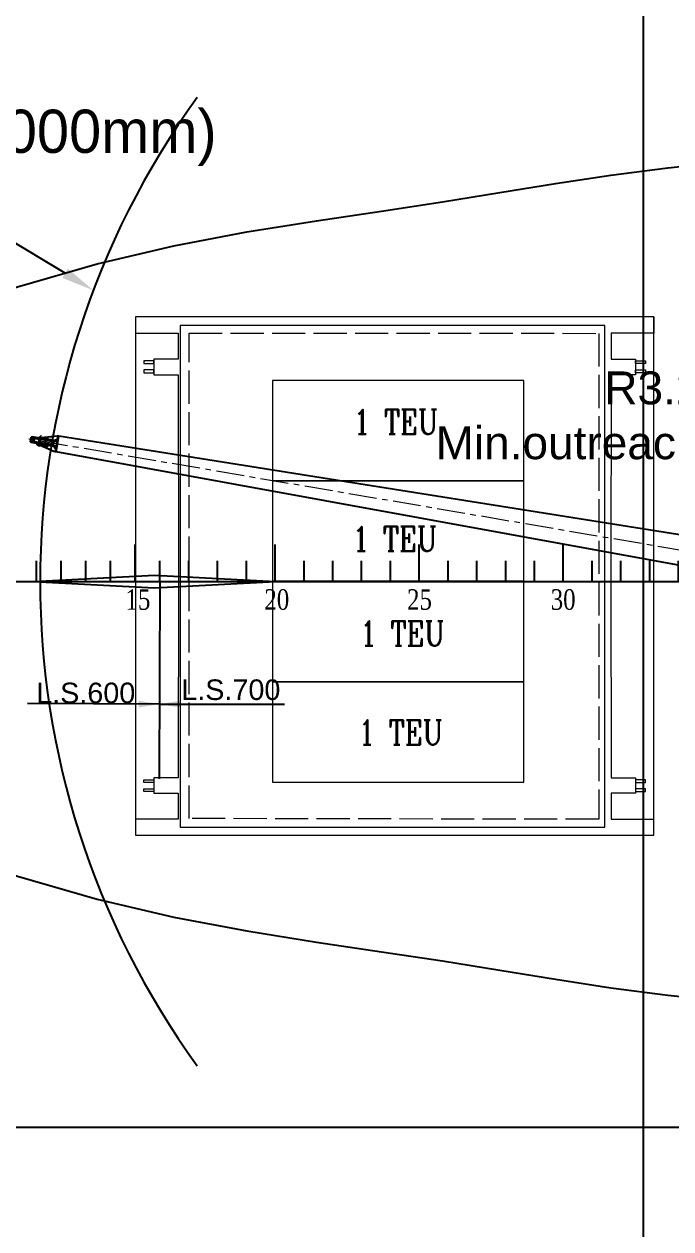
# Model space of a CAD drawing. Header units: millimetres. Extents: x -4 to 3776, y -4 to 4079.
# Drawn here: x 69.9 to 148.4, y 139.7 to 286.1 of the extents above; entities that cross this region are included whole.
import ezdxf
from ezdxf import colors
from ezdxf.entities.mleader import LeaderData, LeaderLine
from ezdxf.math import Vec2, Vec3

# ---------------------------------------------------------------- set-up
doc = ezdxf.new("R2010")
doc.units = ezdxf.units.MM
for name, pattern in [('ACAD_ISO04W100', [30, 24, -3, 0, -3]), ('CENTER', [2, 1.25, -0.25, 0.25, -0.25]), ('PDF_IMPORT', [1, 0.8, -0.2])]:
    doc.linetypes.add(name, pattern=pattern)
doc.layers.add('3中心线层', color=2, linetype='CENTER', lineweight=13)
doc.layers.add('刻度', color=3, linetype='ACAD_ISO04W100', lineweight=13)
for name, color, linetype in [('5剖面线层', 2, 'Continuous'), ('BK_kedu', 255, 'Continuous'), ('EDGE', 7, 'Continuous'), ('PDF_0', 7, 'Continuous'), ('ROTATEDREFERENCEFRAME', 7, 'Continuous'), ('TEXT', 4, 'Continuous')]:
    doc.layers.add(name, color=color, linetype=linetype)
doc.layers.add('Sheet$GRID', color=254, linetype='Continuous', true_color=0xbebebe)
doc.styles.add('CHINESE', font='short.shx', dxfattribs={"bigfont": 'hzdxf.shx'})
doc.styles.add('ROMANC', font='ROMANC.shx', dxfattribs={"width": 0.8, "bigfont": 'HZDX.shx'})
doc.styles.get("Standard").update_dxf_attribs({"font": 'arial.ttf'})
doc.dimstyles.new('ISO-25', dxfattribs={"dimtxt": 2.5, "dimasz": 2.5, "dimexe": 1.25, "dimexo": 0.625, "dimtad": 1, "dimtxsty": 'Standard', "dimcen": 2.5, "dimadec": 0, "dimazin": 0, "dimtfac": 1, "dimtmove": 0, "dimatfit": 3, "dimfxl": 1, "dimarcsym": 0})

# ---------------------------------------------------------------- blocks, each defined once
blk = doc.blocks.new('dfs')
at = {"layer": '5剖面线层'}
h = blk.add_hatch(color=3, dxfattribs=at)
h.paths.add_polyline_path([(-1305.227, -156.22), (-1305.227, -156.243), (-1305.204, -156.243)])
h.paths.add_polyline_path([(-1305.204, -156.278), (-1305.227, -156.278), (-1305.227, -156.3)])
h = blk.add_hatch(color=3, dxfattribs=at)
h.paths.add_polyline_path([(-1305.227, -156.532), (-1305.227, -156.509), (-1305.204, -156.509)])
h.paths.add_polyline_path([(-1305.204, -156.475), (-1305.227, -156.475), (-1305.227, -156.452)])
for points in [[(-1304.084, -156.248), (-1304.084, -156.27), (-1304.061, -156.27)], [(-1304.084, -156.505), (-1304.084, -156.482), (-1304.061, -156.482)]]:
    blk.add_hatch(color=3, dxfattribs=at).paths.add_polyline_path(points)
at = {"color": 3, "ltscale": 0.5}
for p, q in [((-1333.919, -155.699), (-1305.261, -156.019)), ((-1333.919, -157.054), (-1305.261, -156.733))]:
    blk.add_line(p, q, dxfattribs=at)
at = {"color": 3}
for p, q in [((-1305.261, -156.733), (-1305.261, -156.019)), ((-1305.261, -156.019), (-1305.227, -156.019)), ((-1305.227, -156.733), (-1305.227, -156.019)), ((-1305.227, -156.019), (-1305.184, -156.019)), ((-1304.57, -156.2), (-1305.184, -156.019)), ((-1304.513, -156.2), (-1305.184, -156.019)), ((-1305.204, -156.243), (-1305.227, -156.22)), ((-1305.227, -156.243), (-1304.084, -156.243)), ((-1305.227, -156.278), (-1304.084, -156.278)), ((-1305.204, -156.278), (-1305.227, -156.3)), ((-1305.204, -156.475), (-1305.227, -156.452)), ((-1305.227, -156.475), (-1304.084, -156.475)), ((-1305.227, -156.509), (-1304.084, -156.509)), ((-1305.204, -156.509), (-1305.227, -156.532)), ((-1304.57, -156.552), (-1305.184, -156.733)), ((-1304.513, -156.552), (-1305.184, -156.733)), ((-1305.098, -156.31), (-1305.098, -156.315)), ((-1305.098, -156.442), (-1305.098, -156.438)), ((-1305.093, -156.305), (-1304.813, -156.305)), ((-1305.021, -156.352), (-1305.093, -156.323)), ((-1305.021, -156.4), (-1305.093, -156.43)), ((-1305.093, -156.448), (-1304.813, -156.448)), ((-1304.927, -156.299), (-1304.924, -156.296)), ((-1304.927, -156.305), (-1304.927, -156.299)), ((-1304.927, -156.448), (-1304.927, -156.453)), ((-1304.927, -156.453), (-1304.924, -156.456)), ((-1304.924, -156.296), (-1304.558, -156.296)), ((-1304.924, -156.456), (-1304.558, -156.456)), ((-1304.907, -156.296), (-1304.907, -156.279)), ((-1304.907, -156.279), (-1304.576, -156.279)), ((-1304.907, -156.456), (-1304.907, -156.473)), ((-1304.907, -156.473), (-1304.576, -156.473)), ((-1304.87, -156.509), (-1304.87, -156.538)), ((-1304.87, -156.538), (-1304.613, -156.538)), ((-1304.85, -156.305), (-1304.39, -156.305)), ((-1304.85, -156.448), (-1304.39, -156.448)), ((-1304.85, -156.545), (-1304.804, -156.545)), ((-1304.85, -156.563), (-1304.85, -156.545)), ((-1304.85, -156.563), (-1304.804, -156.563)), ((-1304.849, -156.545), (-1304.849, -156.538)), ((-1304.827, -156.545), (-1304.831, -156.538)), ((-1304.827, -156.538), (-1304.823, -156.545)), ((-1304.827, -156.56), (-1304.827, -156.548)), ((-1304.81, -156.215), (-1304.813, -156.218)), ((-1304.813, -156.243), (-1304.813, -156.218)), ((-1304.813, -156.563), (-1304.813, -156.565)), ((-1304.813, -156.565), (-1304.81, -156.568)), ((-1304.81, -156.215), (-1304.673, -156.215)), ((-1304.81, -156.568), (-1304.673, -156.568)), ((-1304.805, -156.545), (-1304.805, -156.538)), ((-1304.805, -156.539), (-1304.678, -156.539)), ((-1304.804, -156.563), (-1304.804, -156.545)), ((-1304.678, -156.305), (-1304.398, -156.305)), ((-1304.678, -156.448), (-1304.398, -156.448)), ((-1304.678, -156.545), (-1304.678, -156.538)), ((-1304.678, -156.563), (-1304.678, -156.545)), ((-1304.633, -156.545), (-1304.678, -156.545)), ((-1304.633, -156.563), (-1304.678, -156.563)), ((-1304.673, -156.215), (-1304.67, -156.218)), ((-1304.673, -156.568), (-1304.67, -156.565)), ((-1304.67, -156.243), (-1304.67, -156.218)), ((-1304.67, -156.563), (-1304.67, -156.565)), ((-1304.66, -156.299), (-1304.657, -156.296)), ((-1304.66, -156.305), (-1304.66, -156.299)), ((-1304.66, -156.448), (-1304.66, -156.453)), ((-1304.66, -156.453), (-1304.657, -156.456)), ((-1304.656, -156.538), (-1304.66, -156.545)), ((-1304.657, -156.296), (-1304.291, -156.296)), ((-1304.657, -156.456), (-1304.291, -156.456)), ((-1304.656, -156.545), (-1304.651, -156.538)), ((-1304.656, -156.56), (-1304.656, -156.548)), ((-1304.64, -156.279), (-1304.308, -156.279)), ((-1304.64, -156.296), (-1304.64, -156.279)), ((-1304.64, -156.456), (-1304.64, -156.473)), ((-1304.64, -156.473), (-1304.308, -156.473)), ((-1304.633, -156.545), (-1304.633, -156.538)), ((-1304.633, -156.563), (-1304.633, -156.545)), ((-1304.613, -156.509), (-1304.613, -156.538)), ((-1304.603, -156.509), (-1304.603, -156.538)), ((-1304.603, -156.538), (-1304.346, -156.538)), ((-1304.583, -156.563), (-1304.583, -156.545)), ((-1304.583, -156.545), (-1304.537, -156.545)), ((-1304.583, -156.563), (-1304.537, -156.563)), ((-1304.582, -156.545), (-1304.582, -156.538)), ((-1304.576, -156.296), (-1304.576, -156.279)), ((-1304.576, -156.456), (-1304.576, -156.473)), ((-1304.57, -156.2), (-1304.57, -156.243)), ((-1304.57, -156.552), (-1304.57, -156.509)), ((-1304.56, -156.545), (-1304.564, -156.538)), ((-1304.56, -156.538), (-1304.556, -156.545)), ((-1304.56, -156.56), (-1304.56, -156.548)), ((-1304.556, -156.299), (-1304.558, -156.296)), ((-1304.556, -156.453), (-1304.558, -156.456)), ((-1304.556, -156.305), (-1304.556, -156.299)), ((-1304.556, -156.448), (-1304.556, -156.453)), ((-1304.543, -156.215), (-1304.546, -156.218)), ((-1304.546, -156.243), (-1304.546, -156.218)), ((-1304.546, -156.563), (-1304.546, -156.565)), ((-1304.546, -156.565), (-1304.543, -156.568)), ((-1304.543, -156.215), (-1304.406, -156.215)), ((-1304.543, -156.568), (-1304.406, -156.568)), ((-1304.537, -156.545), (-1304.537, -156.538)), ((-1304.537, -156.539), (-1304.411, -156.539)), ((-1304.537, -156.563), (-1304.537, -156.545)), ((-1304.513, -156.2), (-1304.513, -156.243)), ((-1304.513, -156.552), (-1304.513, -156.509)), ((-1304.461, -156.352), (-1304.389, -156.323)), ((-1304.461, -156.4), (-1304.389, -156.43)), ((-1304.436, -156.305), (-1304.123, -156.305)), ((-1304.436, -156.448), (-1304.123, -156.448)), ((-1304.411, -156.545), (-1304.411, -156.538)), ((-1304.366, -156.545), (-1304.411, -156.545)), ((-1304.411, -156.563), (-1304.411, -156.545)), ((-1304.366, -156.563), (-1304.411, -156.563)), ((-1304.406, -156.215), (-1304.403, -156.218)), ((-1304.406, -156.568), (-1304.403, -156.565)), ((-1304.403, -156.243), (-1304.403, -156.218)), ((-1304.403, -156.563), (-1304.403, -156.565)), ((-1304.388, -156.538), (-1304.393, -156.545)), ((-1304.388, -156.545), (-1304.384, -156.538)), ((-1304.388, -156.56), (-1304.388, -156.548)), ((-1304.384, -156.31), (-1304.384, -156.315)), ((-1304.384, -156.442), (-1304.384, -156.438)), ((-1304.366, -156.545), (-1304.366, -156.538)), ((-1304.366, -156.563), (-1304.366, -156.545)), ((-1304.346, -156.509), (-1304.346, -156.538)), ((-1304.308, -156.296), (-1304.308, -156.279)), ((-1304.308, -156.456), (-1304.308, -156.473)), ((-1304.288, -156.299), (-1304.291, -156.296)), ((-1304.288, -156.453), (-1304.291, -156.456)), ((-1304.288, -156.305), (-1304.288, -156.299)), ((-1304.288, -156.448), (-1304.288, -156.453)), ((-1304.194, -156.352), (-1304.122, -156.323)), ((-1304.194, -156.4), (-1304.122, -156.43)), ((-1304.117, -156.31), (-1304.117, -156.315)), ((-1304.117, -156.442), (-1304.117, -156.438)), ((-1304.084, -156.278), (-1304.084, -156.243)), ((-1304.084, -156.248), (-1304.061, -156.27)), ((-1304.084, -156.49), (-1304.084, -156.262)), ((-1304.084, -156.27), (-1304.056, -156.27)), ((-1304.084, -156.509), (-1304.084, -156.475)), ((-1304.084, -156.482), (-1304.056, -156.482)), ((-1304.084, -156.505), (-1304.061, -156.482)), ((-1304.056, -156.482), (-1304.056, -156.27)), ((-1305.261, -156.733), (-1305.227, -156.733)), ((-1305.227, -156.733), (-1305.184, -156.733))]:
    blk.add_line(p, q, dxfattribs=at)
for centre, radius, start, end in [((-1305.227, -156.243), 0.0857, 0, 90), ((-1305.227, -156.509), 0.0857, 270, 0), ((-1305.093, -156.31), 0.00571, 90, 180), ((-1305.09, -156.315), 0.00857, 180, 247.5), ((-1305.09, -156.438), 0.00857, 112.5, 180), ((-1305.093, -156.442), 0.00571, 180, 270), ((-1305.031, -156.376), 0.0257, 292.5, 67.5), ((-1304.838, -156.57), 0.0246, 62.3391, 117.6609), ((-1304.838, -156.539), 0.0246, 242.3391, 297.6609), ((-1304.816, -156.57), 0.0246, 62.3391, 117.6609), ((-1304.816, -156.539), 0.0246, 242.3391, 297.6609), ((-1304.667, -156.57), 0.0246, 62.3391, 117.6609), ((-1304.667, -156.539), 0.0246, 242.3391, 297.6609), ((-1304.644, -156.57), 0.0246, 62.3391, 117.6609), ((-1304.644, -156.539), 0.0246, 242.3391, 297.6609), ((-1304.571, -156.57), 0.0246, 62.3391, 117.6609), ((-1304.571, -156.539), 0.0246, 242.3391, 297.6609), ((-1304.548, -156.57), 0.0246, 62.3391, 117.6609), ((-1304.548, -156.539), 0.0246, 242.3391, 297.6609), ((-1304.451, -156.376), 0.0257, 112.5, 247.5), ((-1304.4, -156.57), 0.0246, 62.3391, 117.6609), ((-1304.4, -156.539), 0.0246, 242.3391, 297.6609), ((-1304.39, -156.31), 0.00571, 0, 90), ((-1304.39, -156.442), 0.00571, 270, 0), ((-1304.393, -156.315), 0.00857, 292.5, 0), ((-1304.393, -156.438), 0.00857, 0, 67.5), ((-1304.377, -156.57), 0.0246, 62.3391, 117.6609), ((-1304.377, -156.539), 0.0246, 242.3391, 297.6609), ((-1304.184, -156.376), 0.0257, 112.5, 247.5), ((-1304.123, -156.31), 0.00571, 0, 90), ((-1304.123, -156.442), 0.00571, 270, 0), ((-1304.126, -156.315), 0.00857, 292.5, 0), ((-1304.126, -156.438), 0.00857, 0, 67.5)]:
    blk.add_arc(centre, radius, start, end, dxfattribs=at)
at = {"layer": '3中心线层', "color": 4}
for p, q in [((-1343.713, -156.376), (-1303.814, -156.376)), ((-1304.827, -156.578), (-1304.827, -156.485)), ((-1304.656, -156.578), (-1304.656, -156.487)), ((-1304.56, -156.578), (-1304.56, -156.485)), ((-1304.388, -156.578), (-1304.388, -156.487))]:
    blk.add_line(p, q, dxfattribs=at)
at = {"layer": '3中心线层', "color": 4, "ltscale": 0.3}
for p, q in [((-1304.741, -156.586), (-1304.741, -156.196)), ((-1304.696, -156.586), (-1304.696, -156.196)), ((-1304.474, -156.629), (-1304.474, -156.103))]:
    blk.add_line(p, q, dxfattribs=at)
blk = doc.blocks.new('1teu')
at = {"layer": 'PDF_0', "lineweight": 0}
for points in [[(4618.03, 3473.06), (4618.03, 3410.08), (4681, 3410.08), (4681, 3473.06)], [(4623.48, 3472.04), (4623.48, 3411.05), (4675.04, 3411.05), (4675.04, 3472.04)], [(4619.04, 3467.74), (4619.04, 3467.41), (4620.25, 3467.41), (4620.25, 3467.74)], [(4679.99, 3467.74), (4679.99, 3467.41), (4678.78, 3467.41), (4678.78, 3467.74)], [(4619.04, 3466.63), (4619.04, 3466.26), (4620.25, 3466.26), (4620.25, 3466.63)], [(4679.99, 3466.63), (4679.99, 3466.26), (4678.78, 3466.26), (4678.78, 3466.63)], [(4619.04, 3416.51), (4619.04, 3416.83), (4620.25, 3416.83), (4620.25, 3416.51)], [(4619.04, 3415.4), (4619.04, 3415.72), (4620.25, 3415.72), (4620.25, 3415.4)], [(4679.99, 3416.51), (4679.99, 3416.83), (4678.78, 3416.83), (4678.78, 3416.51)], [(4679.99, 3415.4), (4679.99, 3415.72), (4678.78, 3415.72), (4678.78, 3415.4)]]:
    blk.add_lwpolyline(points, close=True, dxfattribs=at)
for points in [[(4681, 3473.06), (4681, 3471.11)], [(4617.98, 3471.11), (4623.21, 3471.11), (4623.21, 3467.92), (4620.25, 3467.92), (4620.25, 3466.03), (4623.21, 3466.03), (4623.25, 3441.57), (4623.21, 3417.06), (4620.25, 3417.06), (4620.25, 3415.21), (4623.21, 3415.21), (4623.21, 3412.02), (4617.98, 3412.02)], [(4681.05, 3471.11), (4675.83, 3471.11), (4675.83, 3467.92), (4678.78, 3467.92), (4678.78, 3466.03), (4675.83, 3466.03), (4675.78, 3441.57), (4675.83, 3417.06), (4678.78, 3417.06), (4678.78, 3415.21), (4675.83, 3415.21), (4675.83, 3412.02), (4681.05, 3412.02)]]:
    blk.add_lwpolyline(points, dxfattribs=at)
at = {"layer": 'PDF_0', "linetype": 'PDF_IMPORT', "lineweight": 0, "ltscale": 5.039986}
blk.add_lwpolyline([(4674.3, 3471.07), (4674.3, 3412.02), (4624.55, 3412.11), (4624.55, 3471.11), (4674.3, 3471.07)], dxfattribs=at)
blk = doc.blocks.new('*U373')
at = {"color": 4, "lineweight": 25}
for p, q in [((0, 0), (0, 4.5)), ((15, 0), (15, 4.5)), ((3, 0), (3, 2.5)), ((6, 0), (6, 2.5)), ((9, 0), (9, 2.5)), ((12, 0), (12, 2.5)), ((0, 0), (3, 0)), ((3, 0), (6, 0)), ((6, 0), (9, 0)), ((9, 0), (12, 0)), ((12, 0), (15, 0))]:
    blk.add_line(p, q, dxfattribs=at)
blk = doc.blocks.new('BK_0.7')
at = {"color": 4, "lineweight": 25}
for p, q in [((0, 0), (0, 4.41)), ((17.5, 0), (17.5, 4.5)), ((3.5, 0), (3.5, 2.5)), ((7, 0), (7, 2.5)), ((10.5, 0), (10.5, 2.51)), ((14, 0), (14, 2.5)), ((0, 0), (3.5, 0)), ((3.5, 0), (7, 0)), ((7, 0), (10.5, 0)), ((10.5, 0), (14, 0)), ((14, 0), (17.5, 0))]:
    blk.add_line(p, q, dxfattribs=at)
blk = doc.blocks.new('*U374')
at = {"layer": '刻度', "color": 4, "lineweight": 25}
blk.add_blockref('BK_0.7', (-8.75, -2.25), dxfattribs=at)
blk = doc.blocks.new('*U375')
at = {"layer": '刻度', "color": 0, "linetype": 'ByBlock', "lineweight": -2, "transparency": 16777216}
for p in [(0, 0), (17.5, 0), (35, 0)]:
    blk.add_blockref('*U374', p, dxfattribs=at)

msp = doc.modelspace()

# ---------------------------------------------------------------- linework, layer by layer
at = {"color": 217, "lineweight": 25, "true_color": 0x93278f}
msp.add_arc((172.003, 218.345), 100.187, 144.03689, 215.96311, dxfattribs=at)
at = {"layer": 'EDGE', "color": 0, "lineweight": 25}
for points in [[(14.575, 218.374), (27.251, 233.978), (38.092, 240.677), (48.701, 246.184), (59.039, 250.641), (69.069, 254.192), (78.755, 256.98), (88.059, 259.149), (96.943, 260.841), (105.371, 262.202), (113.304, 263.372), (120.711, 264.494), (127.676, 265.622), (134.411, 266.719), (141.134, 267.742), (148.063, 268.65), (155.418, 269.401)], [(14.575, 218.374), (27.251, 202.771), (38.092, 196.072), (48.701, 190.565), (59.039, 186.108), (69.069, 182.557), (78.755, 179.769), (88.059, 177.6), (96.943, 175.907), (105.371, 174.547), (113.304, 173.376), (120.711, 172.255), (127.676, 171.127), (134.411, 170.03), (141.134, 169.007), (148.063, 168.099), (155.418, 167.348)]]:
    msp.add_lwpolyline(points, dxfattribs=at)
at = {"layer": 'EDGE', "color": 29}
for points in [[(71.015, 218.374), (85.704, 219.142), (100.392, 218.374), (115.081, 218.374), (129.769, 218.374), (144.458, 218.374), (159.146, 218.374), (173.835, 218.374), (188.757, 218.374), (211.261, 218.374), (235.572, 218.374), (259.904, 218.374), (284.235, 218.374), (309.401, 218.374), (362.844, 218.374), (428.943, 218.374), (490.03, 218.374)], [(71.015, 218.374), (85.704, 217.607), (100.392, 218.374), (115.081, 218.374), (129.769, 218.374), (144.458, 218.374), (159.146, 218.374), (173.835, 218.374), (188.757, 218.374), (211.261, 218.374), (235.572, 218.374), (259.904, 218.374), (284.235, 218.374), (309.401, 218.374), (362.844, 218.374), (428.943, 218.374), (490.03, 218.374)]]:
    msp.add_lwpolyline(points, dxfattribs=at)
at = {"layer": 'PDF_0', "lineweight": 0}
for points in [[(100.06, 242.806), (100.06, 230.599), (130.578, 230.599), (130.578, 242.806)], [(100.06, 230.599), (100.06, 218.392), (130.578, 218.392), (130.578, 230.599)], [(100.06, 218.392), (100.06, 206.185), (130.578, 206.185), (130.578, 218.392)], [(100.06, 206.185), (100.06, 193.978), (130.578, 193.978), (130.578, 206.185)]]:
    msp.add_lwpolyline(points, close=True, dxfattribs=at)
at = {"layer": 'ROTATEDREFERENCEFRAME', "color": 255}
for p in [(8.466, 218.374), (55.282, 218.374)]:
    msp.add_line(p, (725.282, 218.374), dxfattribs=at)
at = {"layer": 'Sheet$GRID'}
for points in [[(145.065, 608.276), (145.065, 0.013)], [(0.007, 152.078), (870.358, 152.078)]]:
    msp.add_lwpolyline(points, dxfattribs=at)
at = {"layer": '刻度', "color": 4, "lineweight": 25}
for p, q in [((100.372, 218.374), (100.372, 222.874)), ((71.372, 218.374), (71.372, 220.874)), ((86.372, 218.374), (86.372, 220.874)), ((89.872, 218.374), (89.872, 220.874)), ((93.372, 218.374), (93.372, 220.874)), ((96.872, 218.374), (96.872, 220.874)), ((68.372, 218.374), (71.372, 218.374)), ((83.372, 218.374), (86.372, 218.374)), ((86.372, 218.374), (86.262, 193.387)), ((86.372, 218.374), (89.872, 218.374)), ((89.872, 218.374), (93.372, 218.374)), ((93.372, 218.374), (96.872, 218.374)), ((96.872, 218.374), (100.372, 218.374))]:
    msp.add_line(p, q, dxfattribs=at)

# ---------------------------------------------------------------- block references
at = {"color": 4, "lineweight": 25}
msp.add_blockref('1teu', (-4534.631, -3222.547), dxfattribs=at)
at = {"color": 6, "xscale": -2.720105513527567, "yscale": 2.720105513527567, "zscale": 2.720105513527567, "rotation": 350.3217380634983}
msp.add_blockref('dfs', (-3354.479, 1251.262), dxfattribs=at)
at = {"layer": '刻度', "color": 4, "lineweight": 25}
for name, p in [('*U373', (68.372, 218.374)), ('*U375', (109.122, 220.624))]:
    msp.add_blockref(name, p, dxfattribs=at)

# ---------------------------------------------------------------- texts
at = {"color": 4, "lineweight": 25, "char_height": 3, "attachment_point": 1, "style": 'ROMANC'}
for insert in [(109.887, 239.257), (109.761, 225.052), (110.676, 213.551), (110.465, 201.528)]:
    msp.add_mtext('{\\Fromanc,hzdx|c134;1 TEU}', dxfattribs=dict(at, insert=insert))
at = {"layer": 'TEXT', "color": 3, "style": 'CHINESE'}
msp.add_text('UPPER DECK(BL12000mm)', height=5.24827, dxfattribs=at).set_placement((3.168, 270.457))
at = {"layer": '刻度', "color": 4, "lineweight": 25, "char_height": 2.5, "attachment_point": 1, "style": 'ROMANC'}
for s, insert in [('{\\fTimes New Roman|b0|i0|c0|p18;15}', (82.192, 217.432)), ('{\\fTimes New Roman|b0|i0|c0|p18;20}', (99.056, 217.432)), ('{\\fTimes New Roman|b0|i0|c0|p18;25}', (116.394, 217.432)), ('{\\fTimes New Roman|b0|i0|c0|p18;30}', (133.844, 217.432))]:
    msp.add_mtext_dynamic_manual_height_columns(s, width=3.91495, gutter_width=15, heights=[2.449], dxfattribs=dict(at, insert=insert))
at = {"layer": '刻度', "color": 4, "lineweight": 25, "char_height": 2.5}
for s, insert, width, attachment_point in [('L.S.700', (88.965, 206.47), 3.01978, 1), ('L.S.600', (83.376, 203.544), 3.55604, 9)]:
    msp.add_mtext(s, dxfattribs=dict(at, insert=insert, width=width, attachment_point=attachment_point))

# ---------------------------------------------------------------- leaders
at = {"color": 4, "lineweight": 25}
ml = msp.add_multileader_mtext('Standard', dxfattribs=at)
ml.set_content('R20\\PMax{\\fSimSun|b0|i0|c134|p2;.outreach}', color=4)
ml.set_leader_properties()
ml.build(insert=Vec2(0, 0))
ctx = ml.context
ctx.base_point, ctx.plane_origin = Vec3(19.928, 260.158), Vec3(78.283, 253.757)
ctx.text_align_type = 2
notes = []
notes.append((ctx, [(0, (1, 1, 0), (67.635, 260.158), (-1, 0), 8, [(0, [(78.283, 253.757)], 0, [])])]))
ctx.mtext.insert, ctx.mtext.alignment, ctx.mtext.flow_direction = Vec3(57.635, 262.191), 3, 5
ml = msp.add_multileader_mtext('Standard', dxfattribs=at)
ml.set_content('R3.2\\PMin.outreach', color=4)
ml.set_leader_properties()
ml.build(insert=Vec2(0, 0))
ctx = ml.context
ctx.base_point, ctx.plane_origin = Vec3(118.647, 241.867), Vec3(168.581, 234.212)
ctx.text_align_type = 2
notes.append((ctx, [(0, (1, 1, 0), (162.156, 241.867), (-1, 0), 8, [(0, [(168.581, 234.212)], 0, [])])]))
ctx.mtext.insert, ctx.mtext.alignment, ctx.mtext.flow_direction = Vec3(152.156, 243.899), 3, 5
at = {"layer": 'BK_kedu'}
ml = msp.add_multileader_mtext('Standard', dxfattribs=at)
ml.set_content('', color=256)
ml.set_leader_properties()
ml.build(insert=Vec2(0, 0))
ml.multileader.update_dxf_attribs({"text_right_attachment_type": 6, "dogleg_length": 0.36, "arrow_head_size": 0.18})
ctx = ml.context
ctx.base_point, ctx.char_height, ctx.arrow_head_size, ctx.landing_gap_size, ctx.plane_origin = Vec3(3775.999, 4079.328), 0.18, 0.18, 0.09, Vec3(3774.639, 4079.328)
ctx.right_attachment = 6
notes.append((ctx, [(0, (0, 0, 0), (0, 0), (1, 0), 1, [])]))
ctx.mtext.insert, ctx.mtext.flow_direction = Vec3(3776.089, 4079.418), 5
at = {"layer": '刻度', "color": 4, "lineweight": 25, "annotation_type": 0, "has_hookline": 1, "text_width": 11.617}
for points, hookline_direction in [([(86.306, 203.465), (70.283, 203.544)], 1), ([(86.306, 203.465), (101.505, 203.472)], 0)]:
    msp.add_leader(points, dimstyle='ISO-25', override={"dimgap": 0.625, "dimtad": 0}, dxfattribs=dict(at, hookline_direction=hookline_direction))
for ctx, leaders in notes:
    for number, flags, end, landing, length, lines in leaders:
        leader = LeaderData()
        leader.index, (leader.has_last_leader_line, leader.has_dogleg_vector, leader.attachment_direction) = number, flags
        leader.last_leader_point, leader.dogleg_vector, leader.dogleg_length = Vec3(end), Vec3(landing), length
        for number, points, colour, breaks in lines:
            line = LeaderLine()
            line.index, line.vertices, line.color, line.breaks = number, Vec3.list(points), colors.encode_raw_color(colour), breaks
            leader.lines.append(line)
        ctx.leaders.append(leader)

doc.saveas('drawing.dxf')
